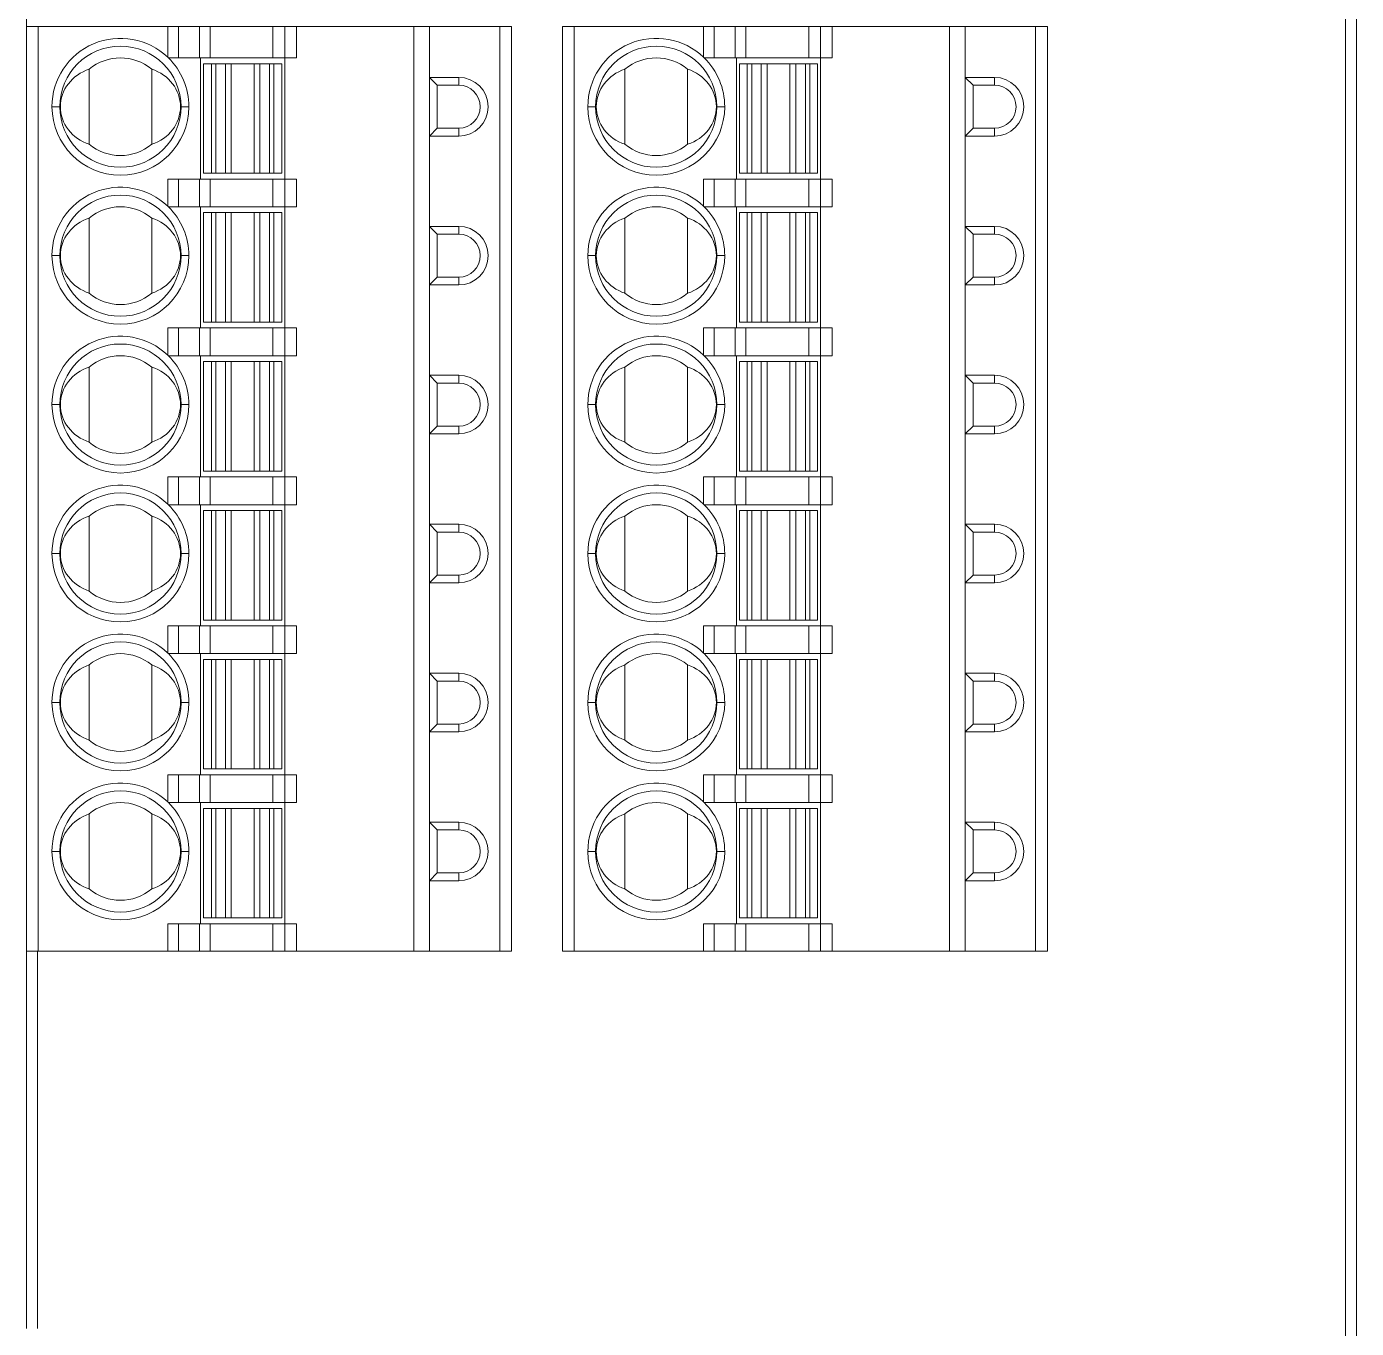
# Model space of a CAD drawing. Header units: millimetres. Extents: x 91 to 341, y 63 to 263.
# Drawn here: x 225.68 to 242.68, y 187.31 to 203.96 of the extents above; entities that cross this region are included whole.
import ezdxf

# ---------------------------------------------------------------- set-up
doc = ezdxf.new("R2010")
doc.units = ezdxf.units.MM

msp = doc.modelspace()

# ---------------------------------------------------------------- linework, layer by layer
at = {"color": 7, "linetype": 'Continuous', "lineweight": 15}
for p, q in [((225.677, 203.964), (225.677, 226.139)), ((242.677, 226.139), (242.677, 173.139)), ((242.54, 173.314), (242.54, 225.964)), ((225.677, 192.139), (225.677, 203.964)), ((225.677, 203.964), (225.827, 203.964)), ((225.827, 192.139), (225.827, 203.964)), ((225.827, 203.964), (227.482, 203.964)), ((227.482, 203.571), (227.482, 203.964)), ((227.482, 203.964), (227.618, 203.964)), ((227.618, 203.964), (227.618, 203.564)), ((227.618, 203.964), (227.887, 203.964)), ((227.887, 203.964), (227.887, 203.564)), ((227.887, 203.964), (228.023, 203.964)), ((228.023, 203.964), (228.023, 203.564)), ((228.023, 203.964), (228.827, 203.964)), ((228.827, 203.964), (228.827, 203.564)), ((228.827, 203.964), (228.977, 203.964)), ((228.977, 203.964), (228.977, 203.564)), ((228.977, 203.964), (229.127, 203.964)), ((229.127, 203.964), (229.127, 203.564)), ((229.127, 203.964), (230.627, 203.964)), ((230.627, 192.139), (230.627, 203.964)), ((230.827, 203.964), (230.627, 203.964)), ((230.827, 203.314), (230.827, 203.964)), ((230.827, 203.964), (231.727, 203.964)), ((231.727, 192.139), (231.727, 203.964)), ((231.877, 203.964), (231.727, 203.964)), ((231.877, 192.139), (231.877, 203.964)), ((232.527, 192.139), (232.527, 203.964)), ((232.527, 203.964), (232.677, 203.964)), ((232.677, 192.139), (232.677, 203.964)), ((232.677, 203.964), (234.332, 203.964)), ((234.332, 203.571), (234.332, 203.964)), ((234.332, 203.964), (234.468, 203.964)), ((234.468, 203.964), (234.468, 203.564)), ((234.468, 203.964), (234.737, 203.964)), ((234.737, 203.964), (234.737, 203.564)), ((234.737, 203.964), (234.873, 203.964)), ((234.873, 203.964), (234.873, 203.564)), ((234.873, 203.964), (235.677, 203.964)), ((235.677, 203.964), (235.677, 203.564)), ((235.677, 203.964), (235.827, 203.964)), ((235.827, 203.964), (235.827, 203.564)), ((235.827, 203.964), (235.977, 203.964)), ((235.977, 203.964), (235.977, 203.564)), ((235.977, 203.964), (237.477, 203.964)), ((237.477, 192.139), (237.477, 203.964)), ((237.677, 203.964), (237.477, 203.964)), ((237.677, 203.314), (237.677, 203.964)), ((237.677, 203.964), (238.577, 203.964)), ((238.577, 192.139), (238.577, 203.964)), ((238.727, 203.964), (238.577, 203.964)), ((238.727, 192.139), (238.727, 203.964)), ((227.49, 203.564), (227.482, 203.571)), ((227.49, 203.564), (227.618, 203.564)), ((227.49, 203.564), (227.49, 203.564)), ((227.618, 203.564), (227.887, 203.564)), ((227.887, 203.564), (228.023, 203.564)), ((227.902, 202.014), (227.902, 203.564)), ((228.023, 203.564), (228.827, 203.564)), ((228.827, 203.564), (228.977, 203.564)), ((228.977, 203.564), (229.127, 203.564)), ((228.977, 203.564), (228.977, 202.014)), ((234.34, 203.564), (234.332, 203.571)), ((234.34, 203.564), (234.468, 203.564)), ((234.34, 203.564), (234.34, 203.564)), ((234.468, 203.564), (234.737, 203.564)), ((234.737, 203.564), (234.873, 203.564)), ((234.752, 202.014), (234.752, 203.564)), ((234.873, 203.564), (235.677, 203.564)), ((235.677, 203.564), (235.827, 203.564)), ((235.827, 203.564), (235.977, 203.564)), ((235.827, 203.564), (235.827, 202.014)), ((226.477, 202.459), (226.477, 203.419)), ((227.277, 203.419), (227.277, 202.459)), ((227.94, 202.089), (227.94, 203.489)), ((227.94, 203.489), (228.04, 203.489)), ((228.04, 202.089), (228.04, 203.489)), ((228.097, 203.489), (228.04, 203.489)), ((228.097, 202.089), (228.097, 203.489)), ((228.219, 203.489), (228.097, 203.489)), ((228.219, 202.089), (228.219, 203.489)), ((228.293, 203.489), (228.219, 203.489)), ((228.293, 202.089), (228.293, 203.489)), ((228.293, 203.489), (228.586, 203.489)), ((228.586, 203.489), (228.586, 202.089)), ((228.661, 203.489), (228.586, 203.489)), ((228.661, 203.489), (228.661, 202.089)), ((228.783, 203.489), (228.661, 203.489)), ((228.783, 203.489), (228.783, 202.089)), ((228.84, 203.489), (228.783, 203.489)), ((228.84, 203.489), (228.84, 202.089)), ((228.94, 203.489), (228.84, 203.489)), ((228.94, 203.489), (228.94, 202.089)), ((233.327, 202.459), (233.327, 203.419)), ((234.127, 203.419), (234.127, 202.459)), ((234.79, 202.089), (234.79, 203.489)), ((234.79, 203.489), (234.89, 203.489)), ((234.89, 202.089), (234.89, 203.489)), ((234.947, 203.489), (234.89, 203.489)), ((234.947, 202.089), (234.947, 203.489)), ((235.069, 203.489), (234.947, 203.489)), ((235.069, 202.089), (235.069, 203.489)), ((235.143, 203.489), (235.069, 203.489)), ((235.143, 202.089), (235.143, 203.489)), ((235.143, 203.489), (235.436, 203.489)), ((235.436, 203.489), (235.436, 202.089)), ((235.511, 203.489), (235.436, 203.489)), ((235.511, 203.489), (235.511, 202.089)), ((235.633, 203.489), (235.511, 203.489)), ((235.633, 203.489), (235.633, 202.089)), ((235.69, 203.489), (235.633, 203.489)), ((235.69, 203.489), (235.69, 202.089)), ((235.79, 203.489), (235.69, 203.489)), ((235.79, 203.489), (235.79, 202.089)), ((230.827, 202.564), (230.827, 203.314)), ((230.827, 203.314), (230.927, 203.214)), ((230.827, 203.314), (231.202, 203.314)), ((230.927, 202.664), (230.927, 203.214)), ((230.927, 203.214), (231.202, 203.214)), ((231.202, 203.214), (231.202, 203.314)), ((237.677, 202.564), (237.677, 203.314)), ((237.677, 203.314), (237.777, 203.214)), ((237.677, 203.314), (238.052, 203.314)), ((237.777, 202.664), (237.777, 203.214)), ((237.777, 203.214), (238.052, 203.214)), ((238.052, 203.214), (238.052, 203.314)), ((226.102, 202.939), (226.002, 202.939)), ((227.752, 202.939), (227.652, 202.939)), ((232.952, 202.939), (232.852, 202.939)), ((234.602, 202.939), (234.502, 202.939)), ((230.827, 202.564), (230.927, 202.664)), ((230.927, 202.664), (231.202, 202.664)), ((231.202, 202.664), (231.202, 202.564)), ((237.677, 202.564), (237.777, 202.664)), ((237.777, 202.664), (238.052, 202.664)), ((238.052, 202.664), (238.052, 202.564)), ((230.827, 202.564), (230.827, 201.409)), ((231.202, 202.564), (230.827, 202.564)), ((237.677, 202.564), (237.677, 201.409)), ((238.052, 202.564), (237.677, 202.564)), ((227.482, 201.666), (227.482, 202.014)), ((227.482, 202.014), (227.618, 202.014)), ((227.618, 202.014), (227.618, 201.659)), ((227.887, 202.014), (227.618, 202.014)), ((227.887, 201.659), (227.887, 202.014)), ((227.887, 202.014), (228.023, 202.014)), ((227.94, 202.089), (228.04, 202.089)), ((228.023, 201.659), (228.023, 202.014)), ((228.023, 202.014), (228.827, 202.014)), ((228.04, 202.089), (228.097, 202.089)), ((228.097, 202.089), (228.219, 202.089)), ((228.219, 202.089), (228.293, 202.089)), ((228.586, 202.089), (228.293, 202.089)), ((228.586, 202.089), (228.661, 202.089)), ((228.661, 202.089), (228.783, 202.089)), ((228.783, 202.089), (228.84, 202.089)), ((228.827, 202.014), (228.827, 201.659)), ((228.977, 202.014), (228.827, 202.014)), ((228.84, 202.089), (228.94, 202.089)), ((228.977, 202.014), (228.977, 201.659)), ((228.977, 202.014), (229.127, 202.014)), ((229.127, 202.014), (229.127, 201.659)), ((234.332, 201.666), (234.332, 202.014)), ((234.332, 202.014), (234.468, 202.014)), ((234.468, 202.014), (234.468, 201.659)), ((234.737, 202.014), (234.468, 202.014)), ((234.737, 201.659), (234.737, 202.014)), ((234.737, 202.014), (234.873, 202.014)), ((234.79, 202.089), (234.89, 202.089)), ((234.873, 201.659), (234.873, 202.014)), ((234.873, 202.014), (235.677, 202.014)), ((234.89, 202.089), (234.947, 202.089)), ((234.947, 202.089), (235.069, 202.089)), ((235.069, 202.089), (235.143, 202.089)), ((235.436, 202.089), (235.143, 202.089)), ((235.436, 202.089), (235.511, 202.089)), ((235.511, 202.089), (235.633, 202.089)), ((235.633, 202.089), (235.69, 202.089)), ((235.677, 202.014), (235.677, 201.659)), ((235.827, 202.014), (235.677, 202.014)), ((235.69, 202.089), (235.79, 202.089)), ((235.827, 202.014), (235.827, 201.659)), ((235.827, 202.014), (235.977, 202.014)), ((235.977, 202.014), (235.977, 201.659)), ((227.49, 201.659), (227.482, 201.666)), ((227.49, 201.659), (227.618, 201.659)), ((227.49, 201.659), (227.49, 201.659)), ((227.618, 201.659), (227.887, 201.659)), ((227.887, 201.659), (228.023, 201.659)), ((227.902, 200.109), (227.902, 201.659)), ((228.023, 201.659), (228.827, 201.659)), ((228.827, 201.659), (228.977, 201.659)), ((228.977, 201.659), (229.127, 201.659)), ((228.977, 201.659), (228.977, 200.109)), ((234.34, 201.659), (234.332, 201.666)), ((234.34, 201.659), (234.468, 201.659)), ((234.34, 201.659), (234.34, 201.659)), ((234.468, 201.659), (234.737, 201.659)), ((234.737, 201.659), (234.873, 201.659)), ((234.752, 200.109), (234.752, 201.659)), ((234.873, 201.659), (235.677, 201.659)), ((235.677, 201.659), (235.827, 201.659)), ((235.827, 201.659), (235.977, 201.659)), ((235.827, 201.659), (235.827, 200.109)), ((226.477, 200.554), (226.477, 201.514)), ((227.277, 201.514), (227.277, 200.554)), ((227.94, 200.184), (227.94, 201.584)), ((227.94, 201.584), (228.04, 201.584)), ((228.04, 200.184), (228.04, 201.584)), ((228.097, 201.584), (228.04, 201.584)), ((228.219, 201.584), (228.097, 201.584)), ((228.097, 200.184), (228.097, 201.584)), ((228.219, 200.184), (228.219, 201.584)), ((228.293, 201.584), (228.219, 201.584)), ((228.293, 200.184), (228.293, 201.584)), ((228.293, 201.584), (228.586, 201.584)), ((228.586, 201.584), (228.586, 200.184)), ((228.661, 201.584), (228.586, 201.584)), ((228.661, 201.584), (228.661, 200.184)), ((228.783, 201.584), (228.661, 201.584)), ((228.783, 201.584), (228.783, 200.184)), ((228.84, 201.584), (228.783, 201.584)), ((228.84, 201.584), (228.84, 200.184)), ((228.84, 201.584), (228.94, 201.584)), ((228.94, 201.584), (228.94, 200.184)), ((233.327, 200.554), (233.327, 201.514)), ((234.127, 201.514), (234.127, 200.554)), ((234.79, 200.184), (234.79, 201.584)), ((234.79, 201.584), (234.89, 201.584)), ((234.89, 200.184), (234.89, 201.584)), ((234.947, 201.584), (234.89, 201.584)), ((235.069, 201.584), (234.947, 201.584)), ((234.947, 200.184), (234.947, 201.584)), ((235.069, 200.184), (235.069, 201.584)), ((235.143, 201.584), (235.069, 201.584)), ((235.143, 200.184), (235.143, 201.584)), ((235.143, 201.584), (235.436, 201.584)), ((235.436, 201.584), (235.436, 200.184)), ((235.511, 201.584), (235.436, 201.584)), ((235.511, 201.584), (235.511, 200.184)), ((235.633, 201.584), (235.511, 201.584)), ((235.633, 201.584), (235.633, 200.184)), ((235.69, 201.584), (235.633, 201.584)), ((235.69, 201.584), (235.69, 200.184)), ((235.69, 201.584), (235.79, 201.584)), ((235.79, 201.584), (235.79, 200.184)), ((230.827, 200.659), (230.827, 201.409)), ((230.827, 201.409), (231.202, 201.409)), ((230.827, 201.409), (230.927, 201.309)), ((230.927, 200.759), (230.927, 201.309)), ((230.927, 201.309), (231.202, 201.309)), ((231.202, 201.309), (231.202, 201.409)), ((237.677, 200.659), (237.677, 201.409)), ((237.677, 201.409), (238.052, 201.409)), ((237.677, 201.409), (237.777, 201.309)), ((237.777, 201.309), (238.052, 201.309)), ((237.777, 200.759), (237.777, 201.309)), ((238.052, 201.309), (238.052, 201.409)), ((226.102, 201.034), (226.002, 201.034)), ((227.752, 201.034), (227.652, 201.034)), ((232.952, 201.034), (232.852, 201.034)), ((234.602, 201.034), (234.502, 201.034)), ((230.827, 200.659), (230.927, 200.759)), ((230.827, 200.659), (230.827, 199.504)), ((231.202, 200.659), (230.827, 200.659)), ((230.927, 200.759), (231.202, 200.759)), ((231.202, 200.759), (231.202, 200.659)), ((237.677, 200.659), (237.777, 200.759)), ((237.677, 200.659), (237.677, 199.504)), ((238.052, 200.659), (237.677, 200.659)), ((237.777, 200.759), (238.052, 200.759)), ((238.052, 200.759), (238.052, 200.659)), ((227.482, 199.761), (227.482, 200.109)), ((227.482, 200.109), (227.618, 200.109)), ((227.618, 200.109), (227.618, 199.754)), ((227.887, 200.109), (227.618, 200.109)), ((227.887, 199.754), (227.887, 200.109)), ((227.887, 200.109), (228.023, 200.109)), ((227.94, 200.184), (228.04, 200.184)), ((228.023, 199.754), (228.023, 200.109)), ((228.023, 200.109), (228.827, 200.109)), ((228.04, 200.184), (228.097, 200.184)), ((228.097, 200.184), (228.219, 200.184)), ((228.219, 200.184), (228.293, 200.184)), ((228.586, 200.184), (228.293, 200.184)), ((228.586, 200.184), (228.661, 200.184)), ((228.661, 200.184), (228.783, 200.184)), ((228.783, 200.184), (228.84, 200.184)), ((228.827, 200.109), (228.827, 199.754)), ((228.977, 200.109), (228.827, 200.109)), ((228.84, 200.184), (228.94, 200.184)), ((228.977, 200.109), (228.977, 199.754)), ((228.977, 200.109), (229.127, 200.109)), ((229.127, 200.109), (229.127, 199.754)), ((234.332, 199.761), (234.332, 200.109)), ((234.332, 200.109), (234.468, 200.109)), ((234.468, 200.109), (234.468, 199.754)), ((234.737, 200.109), (234.468, 200.109)), ((234.737, 199.754), (234.737, 200.109)), ((234.737, 200.109), (234.873, 200.109)), ((234.79, 200.184), (234.89, 200.184)), ((234.873, 199.754), (234.873, 200.109)), ((234.873, 200.109), (235.677, 200.109)), ((234.89, 200.184), (234.947, 200.184)), ((234.947, 200.184), (235.069, 200.184)), ((235.069, 200.184), (235.143, 200.184)), ((235.436, 200.184), (235.143, 200.184)), ((235.436, 200.184), (235.511, 200.184)), ((235.511, 200.184), (235.633, 200.184)), ((235.633, 200.184), (235.69, 200.184)), ((235.677, 200.109), (235.677, 199.754)), ((235.827, 200.109), (235.677, 200.109)), ((235.69, 200.184), (235.79, 200.184)), ((235.827, 200.109), (235.827, 199.754)), ((235.827, 200.109), (235.977, 200.109)), ((235.977, 200.109), (235.977, 199.754)), ((227.49, 199.754), (227.482, 199.761)), ((227.49, 199.754), (227.618, 199.754)), ((227.49, 199.754), (227.49, 199.754)), ((227.618, 199.754), (227.887, 199.754)), ((227.887, 199.754), (228.023, 199.754)), ((227.902, 198.204), (227.902, 199.754)), ((228.023, 199.754), (228.827, 199.754)), ((228.827, 199.754), (228.977, 199.754)), ((228.977, 199.754), (229.127, 199.754)), ((228.977, 199.754), (228.977, 198.204)), ((234.34, 199.754), (234.332, 199.761)), ((234.34, 199.754), (234.468, 199.754)), ((234.34, 199.754), (234.34, 199.754)), ((234.468, 199.754), (234.737, 199.754)), ((234.737, 199.754), (234.873, 199.754)), ((234.752, 198.204), (234.752, 199.754)), ((234.873, 199.754), (235.677, 199.754)), ((235.677, 199.754), (235.827, 199.754)), ((235.827, 199.754), (235.977, 199.754)), ((235.827, 199.754), (235.827, 198.204)), ((226.477, 198.649), (226.477, 199.609)), ((227.277, 199.609), (227.277, 198.649)), ((227.94, 198.279), (227.94, 199.679)), ((227.94, 199.679), (228.04, 199.679)), ((228.04, 198.279), (228.04, 199.679)), ((228.097, 199.679), (228.04, 199.679)), ((228.219, 199.679), (228.097, 199.679)), ((228.097, 198.279), (228.097, 199.679)), ((228.219, 198.279), (228.219, 199.679)), ((228.293, 199.679), (228.219, 199.679)), ((228.293, 198.279), (228.293, 199.679)), ((228.293, 199.679), (228.586, 199.679)), ((228.586, 199.679), (228.586, 198.279)), ((228.661, 199.679), (228.586, 199.679)), ((228.661, 199.679), (228.661, 198.279)), ((228.783, 199.679), (228.661, 199.679)), ((228.783, 199.679), (228.783, 198.279)), ((228.84, 199.679), (228.783, 199.679)), ((228.84, 199.679), (228.84, 198.279)), ((228.84, 199.679), (228.94, 199.679)), ((228.94, 199.679), (228.94, 198.279)), ((233.327, 198.649), (233.327, 199.609)), ((234.127, 199.609), (234.127, 198.649)), ((234.79, 198.279), (234.79, 199.679)), ((234.79, 199.679), (234.89, 199.679)), ((234.89, 198.279), (234.89, 199.679)), ((234.947, 199.679), (234.89, 199.679)), ((234.947, 198.279), (234.947, 199.679)), ((235.069, 199.679), (234.947, 199.679)), ((235.069, 198.279), (235.069, 199.679)), ((235.143, 199.679), (235.069, 199.679)), ((235.143, 198.279), (235.143, 199.679)), ((235.143, 199.679), (235.436, 199.679)), ((235.436, 199.679), (235.436, 198.279)), ((235.511, 199.679), (235.436, 199.679)), ((235.511, 199.679), (235.511, 198.279)), ((235.633, 199.679), (235.511, 199.679)), ((235.633, 199.679), (235.633, 198.279)), ((235.69, 199.679), (235.633, 199.679)), ((235.69, 199.679), (235.69, 198.279)), ((235.69, 199.679), (235.79, 199.679)), ((235.79, 199.679), (235.79, 198.279)), ((230.827, 198.754), (230.827, 199.504)), ((230.827, 199.504), (231.202, 199.504)), ((230.827, 199.504), (230.927, 199.404)), ((231.202, 199.404), (231.202, 199.504)), ((237.677, 198.754), (237.677, 199.504)), ((237.677, 199.504), (238.052, 199.504)), ((237.677, 199.504), (237.777, 199.404)), ((238.052, 199.404), (238.052, 199.504)), ((230.927, 198.854), (230.927, 199.404)), ((230.927, 199.404), (231.202, 199.404)), ((237.777, 199.404), (238.052, 199.404)), ((237.777, 198.854), (237.777, 199.404)), ((226.102, 199.129), (226.002, 199.129)), ((227.752, 199.129), (227.652, 199.129)), ((232.952, 199.129), (232.852, 199.129)), ((234.602, 199.129), (234.502, 199.129)), ((230.827, 198.754), (230.927, 198.854)), ((230.827, 198.754), (230.827, 197.599)), ((231.202, 198.754), (230.827, 198.754)), ((230.927, 198.854), (231.202, 198.854)), ((231.202, 198.854), (231.202, 198.754)), ((237.677, 198.754), (237.777, 198.854)), ((237.677, 198.754), (237.677, 197.599)), ((238.052, 198.754), (237.677, 198.754)), ((237.777, 198.854), (238.052, 198.854)), ((238.052, 198.854), (238.052, 198.754)), ((227.94, 198.279), (228.04, 198.279)), ((228.04, 198.279), (228.097, 198.279)), ((228.097, 198.279), (228.219, 198.279)), ((228.219, 198.279), (228.293, 198.279)), ((228.586, 198.279), (228.293, 198.279)), ((228.586, 198.279), (228.661, 198.279)), ((228.661, 198.279), (228.783, 198.279)), ((228.783, 198.279), (228.84, 198.279)), ((228.84, 198.279), (228.94, 198.279)), ((234.79, 198.279), (234.89, 198.279)), ((234.89, 198.279), (234.947, 198.279)), ((234.947, 198.279), (235.069, 198.279)), ((235.069, 198.279), (235.143, 198.279)), ((235.436, 198.279), (235.143, 198.279)), ((235.436, 198.279), (235.511, 198.279)), ((235.511, 198.279), (235.633, 198.279)), ((235.633, 198.279), (235.69, 198.279)), ((235.69, 198.279), (235.79, 198.279)), ((227.482, 197.856), (227.482, 198.204)), ((227.482, 198.204), (227.618, 198.204)), ((227.618, 198.204), (227.618, 197.849)), ((227.887, 198.204), (227.618, 198.204)), ((227.887, 197.849), (227.887, 198.204)), ((227.887, 198.204), (228.023, 198.204)), ((228.023, 197.849), (228.023, 198.204)), ((228.023, 198.204), (228.827, 198.204)), ((228.827, 198.204), (228.827, 197.849)), ((228.977, 198.204), (228.827, 198.204)), ((228.977, 198.204), (228.977, 197.849)), ((228.977, 198.204), (229.127, 198.204)), ((229.127, 198.204), (229.127, 197.849)), ((234.332, 197.856), (234.332, 198.204)), ((234.332, 198.204), (234.468, 198.204)), ((234.468, 198.204), (234.468, 197.849)), ((234.737, 198.204), (234.468, 198.204)), ((234.737, 197.849), (234.737, 198.204)), ((234.737, 198.204), (234.873, 198.204)), ((234.873, 197.849), (234.873, 198.204)), ((234.873, 198.204), (235.677, 198.204)), ((235.677, 198.204), (235.677, 197.849)), ((235.827, 198.204), (235.677, 198.204)), ((235.827, 198.204), (235.827, 197.849)), ((235.827, 198.204), (235.977, 198.204)), ((235.977, 198.204), (235.977, 197.849)), ((227.49, 197.849), (227.482, 197.856)), ((227.49, 197.849), (227.618, 197.849)), ((227.49, 197.849), (227.49, 197.849)), ((227.618, 197.849), (227.887, 197.849)), ((227.887, 197.849), (228.023, 197.849)), ((227.902, 196.299), (227.902, 197.849)), ((227.94, 196.374), (227.94, 197.774)), ((227.94, 197.774), (228.04, 197.774)), ((228.023, 197.849), (228.827, 197.849)), ((228.04, 196.374), (228.04, 197.774)), ((228.097, 197.774), (228.04, 197.774)), ((228.219, 197.774), (228.097, 197.774)), ((228.097, 196.374), (228.097, 197.774)), ((228.219, 196.374), (228.219, 197.774)), ((228.293, 197.774), (228.219, 197.774)), ((228.293, 196.374), (228.293, 197.774)), ((228.293, 197.774), (228.586, 197.774)), ((228.586, 197.774), (228.586, 196.374)), ((228.661, 197.774), (228.586, 197.774)), ((228.661, 197.774), (228.661, 196.374)), ((228.783, 197.774), (228.661, 197.774)), ((228.783, 197.774), (228.783, 196.374)), ((228.84, 197.774), (228.783, 197.774)), ((228.827, 197.849), (228.977, 197.849)), ((228.84, 197.774), (228.84, 196.374)), ((228.84, 197.774), (228.94, 197.774)), ((228.94, 197.774), (228.94, 196.374)), ((228.977, 197.849), (229.127, 197.849)), ((228.977, 197.849), (228.977, 196.299)), ((234.34, 197.849), (234.332, 197.856)), ((234.34, 197.849), (234.468, 197.849)), ((234.34, 197.849), (234.34, 197.849)), ((234.468, 197.849), (234.737, 197.849)), ((234.737, 197.849), (234.873, 197.849)), ((234.752, 196.299), (234.752, 197.849)), ((234.79, 196.374), (234.79, 197.774)), ((234.79, 197.774), (234.89, 197.774)), ((234.873, 197.849), (235.677, 197.849)), ((234.89, 196.374), (234.89, 197.774)), ((234.947, 197.774), (234.89, 197.774)), ((234.947, 196.374), (234.947, 197.774)), ((235.069, 197.774), (234.947, 197.774)), ((235.069, 196.374), (235.069, 197.774)), ((235.143, 197.774), (235.069, 197.774)), ((235.143, 196.374), (235.143, 197.774)), ((235.143, 197.774), (235.436, 197.774)), ((235.436, 197.774), (235.436, 196.374)), ((235.511, 197.774), (235.436, 197.774)), ((235.511, 197.774), (235.511, 196.374)), ((235.633, 197.774), (235.511, 197.774)), ((235.633, 197.774), (235.633, 196.374)), ((235.69, 197.774), (235.633, 197.774)), ((235.677, 197.849), (235.827, 197.849)), ((235.69, 197.774), (235.69, 196.374)), ((235.69, 197.774), (235.79, 197.774)), ((235.79, 197.774), (235.79, 196.374)), ((235.827, 197.849), (235.977, 197.849)), ((235.827, 197.849), (235.827, 196.299)), ((226.477, 196.744), (226.477, 197.704)), ((227.277, 197.704), (227.277, 196.744)), ((230.827, 196.849), (230.827, 197.599)), ((230.827, 197.599), (231.202, 197.599)), ((230.827, 197.599), (230.927, 197.499)), ((231.202, 197.499), (231.202, 197.599)), ((233.327, 196.744), (233.327, 197.704)), ((234.127, 197.704), (234.127, 196.744)), ((237.677, 196.849), (237.677, 197.599)), ((237.677, 197.599), (238.052, 197.599)), ((237.677, 197.599), (237.777, 197.499)), ((238.052, 197.499), (238.052, 197.599)), ((230.927, 197.499), (231.202, 197.499)), ((230.927, 196.949), (230.927, 197.499)), ((237.777, 197.499), (238.052, 197.499)), ((237.777, 196.949), (237.777, 197.499)), ((226.102, 197.224), (226.002, 197.224)), ((227.752, 197.224), (227.652, 197.224)), ((232.952, 197.224), (232.852, 197.224)), ((234.602, 197.224), (234.502, 197.224)), ((230.827, 196.849), (230.927, 196.949)), ((230.927, 196.949), (231.202, 196.949)), ((231.202, 196.949), (231.202, 196.849)), ((237.677, 196.849), (237.777, 196.949)), ((237.777, 196.949), (238.052, 196.949)), ((238.052, 196.949), (238.052, 196.849)), ((230.827, 196.849), (230.827, 195.694)), ((231.202, 196.849), (230.827, 196.849)), ((237.677, 196.849), (237.677, 195.694)), ((238.052, 196.849), (237.677, 196.849)), ((227.94, 196.374), (228.04, 196.374)), ((228.04, 196.374), (228.097, 196.374)), ((228.097, 196.374), (228.219, 196.374)), ((228.219, 196.374), (228.293, 196.374)), ((228.586, 196.374), (228.293, 196.374)), ((228.586, 196.374), (228.661, 196.374)), ((228.661, 196.374), (228.783, 196.374)), ((228.783, 196.374), (228.84, 196.374)), ((228.84, 196.374), (228.94, 196.374)), ((234.79, 196.374), (234.89, 196.374)), ((234.89, 196.374), (234.947, 196.374)), ((234.947, 196.374), (235.069, 196.374)), ((235.069, 196.374), (235.143, 196.374)), ((235.436, 196.374), (235.143, 196.374)), ((235.436, 196.374), (235.511, 196.374)), ((235.511, 196.374), (235.633, 196.374)), ((235.633, 196.374), (235.69, 196.374)), ((235.69, 196.374), (235.79, 196.374)), ((227.482, 195.951), (227.482, 196.299)), ((227.482, 196.299), (227.618, 196.299)), ((227.618, 196.299), (227.618, 195.944)), ((227.887, 196.299), (227.618, 196.299)), ((227.887, 195.944), (227.887, 196.299)), ((227.887, 196.299), (228.023, 196.299)), ((228.023, 195.944), (228.023, 196.299)), ((228.023, 196.299), (228.827, 196.299)), ((228.827, 196.299), (228.827, 195.944)), ((228.977, 196.299), (228.827, 196.299)), ((228.977, 196.299), (228.977, 195.944)), ((228.977, 196.299), (229.127, 196.299)), ((229.127, 196.299), (229.127, 195.944)), ((234.332, 195.951), (234.332, 196.299)), ((234.332, 196.299), (234.468, 196.299)), ((234.468, 196.299), (234.468, 195.944)), ((234.737, 196.299), (234.468, 196.299)), ((234.737, 195.944), (234.737, 196.299)), ((234.737, 196.299), (234.873, 196.299)), ((234.873, 195.944), (234.873, 196.299)), ((234.873, 196.299), (235.677, 196.299)), ((235.677, 196.299), (235.677, 195.944)), ((235.827, 196.299), (235.677, 196.299)), ((235.827, 196.299), (235.827, 195.944)), ((235.827, 196.299), (235.977, 196.299)), ((235.977, 196.299), (235.977, 195.944)), ((227.49, 195.944), (227.482, 195.951)), ((227.49, 195.944), (227.618, 195.944)), ((227.49, 195.944), (227.49, 195.944)), ((227.618, 195.944), (227.887, 195.944)), ((227.887, 195.944), (228.023, 195.944)), ((227.902, 194.394), (227.902, 195.944)), ((227.94, 194.469), (227.94, 195.869)), ((227.94, 195.869), (228.04, 195.869)), ((228.023, 195.944), (228.827, 195.944)), ((228.04, 194.469), (228.04, 195.869)), ((228.097, 195.869), (228.04, 195.869)), ((228.097, 194.469), (228.097, 195.869)), ((228.219, 195.869), (228.097, 195.869)), ((228.219, 194.469), (228.219, 195.869)), ((228.293, 195.869), (228.219, 195.869)), ((228.293, 194.469), (228.293, 195.869)), ((228.293, 195.869), (228.586, 195.869)), ((228.586, 195.869), (228.586, 194.469)), ((228.661, 195.869), (228.586, 195.869)), ((228.661, 195.869), (228.661, 194.469)), ((228.783, 195.869), (228.661, 195.869)), ((228.783, 195.869), (228.783, 194.469)), ((228.84, 195.869), (228.783, 195.869)), ((228.827, 195.944), (228.977, 195.944)), ((228.84, 195.869), (228.84, 194.469)), ((228.94, 195.869), (228.84, 195.869)), ((228.94, 195.869), (228.94, 194.469)), ((228.977, 195.944), (229.127, 195.944)), ((228.977, 195.944), (228.977, 194.394)), ((234.34, 195.944), (234.332, 195.951)), ((234.34, 195.944), (234.468, 195.944)), ((234.34, 195.944), (234.34, 195.944)), ((234.468, 195.944), (234.737, 195.944)), ((234.737, 195.944), (234.873, 195.944)), ((234.752, 194.394), (234.752, 195.944)), ((234.79, 194.469), (234.79, 195.869)), ((234.79, 195.869), (234.89, 195.869)), ((234.873, 195.944), (235.677, 195.944)), ((234.89, 194.469), (234.89, 195.869)), ((234.947, 195.869), (234.89, 195.869)), ((235.069, 195.869), (234.947, 195.869)), ((234.947, 194.469), (234.947, 195.869)), ((235.069, 194.469), (235.069, 195.869)), ((235.143, 195.869), (235.069, 195.869)), ((235.143, 194.469), (235.143, 195.869)), ((235.143, 195.869), (235.436, 195.869)), ((235.436, 195.869), (235.436, 194.469)), ((235.511, 195.869), (235.436, 195.869)), ((235.511, 195.869), (235.511, 194.469)), ((235.633, 195.869), (235.511, 195.869)), ((235.633, 195.869), (235.633, 194.469)), ((235.69, 195.869), (235.633, 195.869)), ((235.677, 195.944), (235.827, 195.944)), ((235.69, 195.869), (235.69, 194.469)), ((235.79, 195.869), (235.69, 195.869)), ((235.79, 195.869), (235.79, 194.469)), ((235.827, 195.944), (235.977, 195.944)), ((235.827, 195.944), (235.827, 194.394)), ((226.477, 194.839), (226.477, 195.799)), ((227.277, 195.799), (227.277, 194.839)), ((230.827, 194.944), (230.827, 195.694)), ((230.827, 195.694), (231.202, 195.694)), ((230.827, 195.694), (230.927, 195.594)), ((231.202, 195.594), (231.202, 195.694)), ((233.327, 194.839), (233.327, 195.799)), ((234.127, 195.799), (234.127, 194.839)), ((237.677, 194.944), (237.677, 195.694)), ((237.677, 195.694), (238.052, 195.694)), ((237.677, 195.694), (237.777, 195.594)), ((238.052, 195.594), (238.052, 195.694)), ((230.927, 195.044), (230.927, 195.594)), ((230.927, 195.594), (231.202, 195.594)), ((237.777, 195.044), (237.777, 195.594)), ((237.777, 195.594), (238.052, 195.594)), ((226.102, 195.319), (226.002, 195.319)), ((227.752, 195.319), (227.652, 195.319)), ((232.952, 195.319), (232.852, 195.319)), ((234.602, 195.319), (234.502, 195.319)), ((230.827, 194.944), (230.927, 195.044)), ((230.927, 195.044), (231.202, 195.044)), ((231.202, 195.044), (231.202, 194.944)), ((237.677, 194.944), (237.777, 195.044)), ((237.777, 195.044), (238.052, 195.044)), ((238.052, 195.044), (238.052, 194.944)), ((230.827, 194.944), (230.827, 193.789)), ((231.202, 194.944), (230.827, 194.944)), ((237.677, 194.944), (237.677, 193.789)), ((238.052, 194.944), (237.677, 194.944)), ((227.482, 194.046), (227.482, 194.394)), ((227.482, 194.394), (227.618, 194.394)), ((227.618, 194.394), (227.618, 194.039)), ((227.887, 194.394), (227.618, 194.394)), ((227.887, 194.039), (227.887, 194.394)), ((227.887, 194.394), (228.023, 194.394)), ((227.94, 194.469), (228.04, 194.469)), ((228.023, 194.039), (228.023, 194.394)), ((228.023, 194.394), (228.827, 194.394)), ((228.04, 194.469), (228.097, 194.469)), ((228.097, 194.469), (228.219, 194.469)), ((228.219, 194.469), (228.293, 194.469)), ((228.586, 194.469), (228.293, 194.469)), ((228.586, 194.469), (228.661, 194.469)), ((228.661, 194.469), (228.783, 194.469)), ((228.783, 194.469), (228.84, 194.469)), ((228.827, 194.394), (228.827, 194.039)), ((228.977, 194.394), (228.827, 194.394)), ((228.84, 194.469), (228.94, 194.469)), ((228.977, 194.394), (228.977, 194.039)), ((228.977, 194.394), (229.127, 194.394)), ((229.127, 194.394), (229.127, 194.039)), ((234.332, 194.046), (234.332, 194.394)), ((234.332, 194.394), (234.468, 194.394)), ((234.468, 194.394), (234.468, 194.039)), ((234.737, 194.394), (234.468, 194.394)), ((234.737, 194.039), (234.737, 194.394)), ((234.737, 194.394), (234.873, 194.394)), ((234.79, 194.469), (234.89, 194.469)), ((234.873, 194.039), (234.873, 194.394)), ((234.873, 194.394), (235.677, 194.394)), ((234.89, 194.469), (234.947, 194.469)), ((234.947, 194.469), (235.069, 194.469)), ((235.069, 194.469), (235.143, 194.469)), ((235.436, 194.469), (235.143, 194.469)), ((235.436, 194.469), (235.511, 194.469)), ((235.511, 194.469), (235.633, 194.469)), ((235.633, 194.469), (235.69, 194.469)), ((235.677, 194.394), (235.677, 194.039)), ((235.827, 194.394), (235.677, 194.394)), ((235.69, 194.469), (235.79, 194.469)), ((235.827, 194.394), (235.827, 194.039)), ((235.827, 194.394), (235.977, 194.394)), ((235.977, 194.394), (235.977, 194.039)), ((227.49, 194.039), (227.482, 194.046)), ((227.49, 194.039), (227.618, 194.039)), ((227.49, 194.039), (227.49, 194.039)), ((227.618, 194.039), (227.887, 194.039)), ((227.887, 194.039), (228.023, 194.039)), ((227.902, 192.489), (227.902, 194.039)), ((228.023, 194.039), (228.827, 194.039)), ((228.827, 194.039), (228.977, 194.039)), ((228.977, 194.039), (229.127, 194.039)), ((228.977, 194.039), (228.977, 192.489)), ((234.34, 194.039), (234.332, 194.046)), ((234.34, 194.039), (234.468, 194.039)), ((234.34, 194.039), (234.34, 194.039)), ((234.468, 194.039), (234.737, 194.039)), ((234.737, 194.039), (234.873, 194.039)), ((234.752, 192.489), (234.752, 194.039)), ((234.873, 194.039), (235.677, 194.039)), ((235.677, 194.039), (235.827, 194.039)), ((235.827, 194.039), (235.977, 194.039)), ((235.827, 194.039), (235.827, 192.489)), ((226.477, 192.934), (226.477, 193.894)), ((227.277, 193.894), (227.277, 192.934)), ((227.94, 192.564), (227.94, 193.964)), ((227.94, 193.964), (228.04, 193.964)), ((228.04, 192.564), (228.04, 193.964)), ((228.097, 193.964), (228.04, 193.964)), ((228.097, 192.564), (228.097, 193.964)), ((228.219, 193.964), (228.097, 193.964)), ((228.219, 192.564), (228.219, 193.964)), ((228.293, 193.964), (228.219, 193.964)), ((228.293, 192.564), (228.293, 193.964)), ((228.293, 193.964), (228.586, 193.964)), ((228.586, 193.964), (228.586, 192.564)), ((228.661, 193.964), (228.586, 193.964)), ((228.661, 193.964), (228.661, 192.564)), ((228.783, 193.964), (228.661, 193.964)), ((228.783, 193.964), (228.783, 192.564)), ((228.84, 193.964), (228.783, 193.964)), ((228.84, 193.964), (228.84, 192.564)), ((228.84, 193.964), (228.94, 193.964)), ((228.94, 193.964), (228.94, 192.564)), ((233.327, 192.934), (233.327, 193.894)), ((234.127, 193.894), (234.127, 192.934)), ((234.79, 192.564), (234.79, 193.964)), ((234.79, 193.964), (234.89, 193.964)), ((234.89, 192.564), (234.89, 193.964)), ((234.947, 193.964), (234.89, 193.964)), ((234.947, 192.564), (234.947, 193.964)), ((235.069, 193.964), (234.947, 193.964)), ((235.069, 192.564), (235.069, 193.964)), ((235.143, 193.964), (235.069, 193.964)), ((235.143, 192.564), (235.143, 193.964)), ((235.143, 193.964), (235.436, 193.964)), ((235.436, 193.964), (235.436, 192.564)), ((235.511, 193.964), (235.436, 193.964)), ((235.511, 193.964), (235.511, 192.564)), ((235.633, 193.964), (235.511, 193.964)), ((235.633, 193.964), (235.633, 192.564)), ((235.69, 193.964), (235.633, 193.964)), ((235.69, 193.964), (235.69, 192.564)), ((235.69, 193.964), (235.79, 193.964)), ((235.79, 193.964), (235.79, 192.564)), ((230.827, 193.039), (230.827, 193.789)), ((230.827, 193.789), (231.202, 193.789)), ((230.827, 193.789), (230.927, 193.689)), ((230.927, 193.139), (230.927, 193.689)), ((230.927, 193.689), (231.202, 193.689)), ((231.202, 193.689), (231.202, 193.789)), ((237.677, 193.039), (237.677, 193.789)), ((237.677, 193.789), (238.052, 193.789)), ((237.677, 193.789), (237.777, 193.689)), ((237.777, 193.139), (237.777, 193.689)), ((237.777, 193.689), (238.052, 193.689)), ((238.052, 193.689), (238.052, 193.789)), ((226.102, 193.414), (226.002, 193.414)), ((227.752, 193.414), (227.652, 193.414)), ((232.952, 193.414), (232.852, 193.414)), ((234.602, 193.414), (234.502, 193.414)), ((230.827, 193.039), (230.927, 193.139)), ((230.927, 193.139), (231.202, 193.139)), ((231.202, 193.139), (231.202, 193.039)), ((237.677, 193.039), (237.777, 193.139)), ((237.777, 193.139), (238.052, 193.139)), ((238.052, 193.139), (238.052, 193.039)), ((230.827, 193.039), (230.827, 192.139)), ((231.202, 193.039), (230.827, 193.039)), ((237.677, 193.039), (237.677, 192.139)), ((238.052, 193.039), (237.677, 193.039)), ((227.482, 192.139), (227.482, 192.489)), ((227.618, 192.489), (227.482, 192.489)), ((227.618, 192.489), (227.618, 192.139)), ((227.887, 192.489), (227.618, 192.489)), ((227.887, 192.489), (227.887, 192.139)), ((228.023, 192.489), (227.887, 192.489)), ((227.94, 192.564), (228.04, 192.564)), ((228.023, 192.489), (228.023, 192.139)), ((228.827, 192.489), (228.023, 192.489)), ((228.04, 192.564), (228.097, 192.564)), ((228.097, 192.564), (228.219, 192.564)), ((228.219, 192.564), (228.293, 192.564)), ((228.586, 192.564), (228.293, 192.564)), ((228.586, 192.564), (228.661, 192.564)), ((228.661, 192.564), (228.783, 192.564)), ((228.783, 192.564), (228.84, 192.564)), ((228.827, 192.489), (228.827, 192.139)), ((228.977, 192.489), (228.827, 192.489)), ((228.84, 192.564), (228.94, 192.564)), ((228.977, 192.489), (228.977, 192.139)), ((229.127, 192.489), (228.977, 192.489)), ((229.127, 192.489), (229.127, 192.139)), ((234.332, 192.139), (234.332, 192.489)), ((234.468, 192.489), (234.332, 192.489)), ((234.468, 192.489), (234.468, 192.139)), ((234.737, 192.489), (234.468, 192.489)), ((234.737, 192.489), (234.737, 192.139)), ((234.873, 192.489), (234.737, 192.489)), ((234.79, 192.564), (234.89, 192.564)), ((234.873, 192.489), (234.873, 192.139)), ((235.677, 192.489), (234.873, 192.489)), ((234.89, 192.564), (234.947, 192.564)), ((234.947, 192.564), (235.069, 192.564)), ((235.069, 192.564), (235.143, 192.564)), ((235.436, 192.564), (235.143, 192.564)), ((235.436, 192.564), (235.511, 192.564)), ((235.511, 192.564), (235.633, 192.564)), ((235.633, 192.564), (235.69, 192.564)), ((235.677, 192.489), (235.677, 192.139)), ((235.827, 192.489), (235.677, 192.489)), ((235.69, 192.564), (235.79, 192.564)), ((235.827, 192.489), (235.827, 192.139)), ((235.977, 192.489), (235.827, 192.489)), ((235.977, 192.489), (235.977, 192.139)), ((225.677, 192.139), (225.827, 192.139)), ((225.677, 187.314), (225.677, 192.139)), ((225.815, 192.139), (225.815, 187.314)), ((225.827, 192.139), (227.482, 192.139)), ((227.482, 192.139), (227.618, 192.139)), ((227.618, 192.139), (227.887, 192.139)), ((227.887, 192.139), (228.023, 192.139)), ((228.023, 192.139), (228.827, 192.139)), ((228.827, 192.139), (228.977, 192.139)), ((228.977, 192.139), (229.127, 192.139)), ((229.127, 192.139), (230.627, 192.139)), ((230.627, 192.139), (230.827, 192.139)), ((230.827, 192.139), (231.727, 192.139)), ((231.727, 192.139), (231.877, 192.139)), ((232.527, 192.139), (232.677, 192.139)), ((232.677, 192.139), (234.332, 192.139)), ((234.332, 192.139), (234.468, 192.139)), ((234.468, 192.139), (234.737, 192.139)), ((234.737, 192.139), (234.873, 192.139)), ((234.873, 192.139), (235.677, 192.139)), ((235.677, 192.139), (235.827, 192.139)), ((235.827, 192.139), (235.977, 192.139)), ((235.977, 192.139), (237.477, 192.139)), ((237.477, 192.139), (237.677, 192.139)), ((237.677, 192.139), (238.577, 192.139)), ((238.577, 192.139), (238.727, 192.139))]:
    msp.add_line(p, q, dxfattribs=at)
for centre, radius, start, end in [((226.877, 202.939), 0.875, 46.3075, 180), ((226.877, 202.939), 0.775, 0, 180), ((233.727, 202.939), 0.875, 46.3075, 180), ((233.727, 202.939), 0.775, 0, 180), ((226.877, 202.939), 0.625, 50.2082, 129.7918), ((226.877, 202.939), 0.875, 0, 45.5847), ((233.727, 202.939), 0.625, 50.2082, 129.7918), ((233.727, 202.939), 0.875, 0, 45.5847), ((231.202, 202.939), 0.375, 270, 90), ((231.202, 202.939), 0.275, 270, 90), ((238.052, 202.939), 0.375, 270, 90), ((238.052, 202.939), 0.275, 270, 90), ((226.877, 202.939), 0.875, 180, 0), ((226.877, 202.939), 0.775, 180, 0), ((233.727, 202.939), 0.875, 180, 0), ((233.727, 202.939), 0.775, 180, 0), ((226.877, 202.939), 0.625, 230.2082, 309.7918), ((233.727, 202.939), 0.625, 230.2082, 309.7918), ((226.877, 201.034), 0.875, 46.3075, 180), ((226.877, 201.034), 0.775, 0, 180), ((233.727, 201.034), 0.875, 46.3075, 180), ((233.727, 201.034), 0.775, 0, 180), ((226.877, 201.034), 0.625, 50.2082, 129.7918), ((226.877, 201.034), 0.875, 0, 45.5847), ((233.727, 201.034), 0.625, 50.2082, 129.7918), ((233.727, 201.034), 0.875, 0, 45.5847), ((231.202, 201.034), 0.375, 270, 90), ((231.202, 201.034), 0.275, 270, 90), ((238.052, 201.034), 0.375, 270, 90), ((238.052, 201.034), 0.275, 270, 90), ((226.877, 201.034), 0.875, 180, 0), ((226.877, 201.034), 0.775, 180, 0), ((233.727, 201.034), 0.875, 180, 0), ((233.727, 201.034), 0.775, 180, 0), ((226.877, 201.034), 0.625, 230.2082, 309.7918), ((233.727, 201.034), 0.625, 230.2082, 309.7918), ((226.877, 199.129), 0.875, 46.3075, 180), ((233.727, 199.129), 0.875, 46.3075, 180), ((226.877, 199.129), 0.775, 0, 180), ((226.877, 199.129), 0.625, 50.2082, 129.7918), ((226.877, 199.129), 0.875, 0, 45.5847), ((233.727, 199.129), 0.775, 0, 180), ((233.727, 199.129), 0.625, 50.2082, 129.7918), ((233.727, 199.129), 0.875, 0, 45.5847), ((231.202, 199.129), 0.375, 270, 90), ((238.052, 199.129), 0.375, 270, 90), ((231.202, 199.129), 0.275, 270, 90), ((238.052, 199.129), 0.275, 270, 90), ((226.877, 199.129), 0.875, 180, 0), ((226.877, 199.129), 0.775, 180, 0), ((233.727, 199.129), 0.875, 180, 0), ((233.727, 199.129), 0.775, 180, 0), ((226.877, 199.129), 0.625, 230.2082, 309.7918), ((233.727, 199.129), 0.625, 230.2082, 309.7918), ((226.877, 197.224), 0.875, 46.3075, 180), ((233.727, 197.224), 0.875, 46.3075, 180), ((226.877, 197.224), 0.775, 0, 180), ((233.727, 197.224), 0.775, 0, 180), ((226.877, 197.224), 0.625, 50.2082, 129.7918), ((226.877, 197.224), 0.875, 0, 45.5847), ((233.727, 197.224), 0.625, 50.2082, 129.7918), ((233.727, 197.224), 0.875, 0, 45.5847), ((231.202, 197.224), 0.375, 270, 90), ((238.052, 197.224), 0.375, 270, 90), ((231.202, 197.224), 0.275, 270, 90), ((238.052, 197.224), 0.275, 270, 90), ((226.877, 197.224), 0.875, 180, 0), ((226.877, 197.224), 0.775, 180, 0), ((233.727, 197.224), 0.875, 180, 0), ((233.727, 197.224), 0.775, 180, 0), ((226.877, 197.224), 0.625, 230.2082, 309.7918), ((233.727, 197.224), 0.625, 230.2082, 309.7918), ((226.877, 195.319), 0.875, 46.3075, 180), ((233.727, 195.319), 0.875, 46.3075, 180), ((226.877, 195.319), 0.775, 0, 180), ((233.727, 195.319), 0.775, 0, 180), ((226.877, 195.319), 0.625, 50.2082, 129.7918), ((226.877, 195.319), 0.875, 0, 45.5847), ((233.727, 195.319), 0.625, 50.2082, 129.7918), ((233.727, 195.319), 0.875, 0, 45.5847), ((231.202, 195.319), 0.375, 270, 90), ((238.052, 195.319), 0.375, 270, 90), ((231.202, 195.319), 0.275, 270, 90), ((238.052, 195.319), 0.275, 270, 90), ((226.877, 195.319), 0.875, 180, 0), ((226.877, 195.319), 0.775, 180, 0), ((233.727, 195.319), 0.875, 180, 0), ((233.727, 195.319), 0.775, 180, 0), ((226.877, 195.319), 0.625, 230.2082, 309.7918), ((233.727, 195.319), 0.625, 230.2082, 309.7918), ((226.877, 193.414), 0.875, 46.3075, 180), ((226.877, 193.414), 0.775, 0, 180), ((233.727, 193.414), 0.875, 46.3075, 180), ((233.727, 193.414), 0.775, 0, 180), ((226.877, 193.414), 0.625, 50.2082, 129.7918), ((226.877, 193.414), 0.875, 0, 45.5847), ((233.727, 193.414), 0.625, 50.2082, 129.7918), ((233.727, 193.414), 0.875, 0, 45.5847), ((231.202, 193.414), 0.375, 270, 90), ((231.202, 193.414), 0.275, 270, 90), ((238.052, 193.414), 0.375, 270, 90), ((238.052, 193.414), 0.275, 270, 90), ((226.877, 193.414), 0.875, 180, 0), ((226.877, 193.414), 0.775, 180, 0), ((233.727, 193.414), 0.875, 180, 0), ((233.727, 193.414), 0.775, 180, 0), ((226.877, 193.414), 0.625, 230.2082, 309.7918), ((233.727, 193.414), 0.625, 230.2082, 309.7918)]:
    msp.add_arc(centre, radius, start, end, dxfattribs=at)
for centre, start_param, end_param in [((226.663, 202.939), 1.912362, 3.141593), ((227.092, 202.939), 0, 1.229231), ((233.513, 202.939), 1.912362, 3.141593), ((233.942, 202.939), 0, 1.229231), ((226.663, 202.939), 3.141593, 4.370824), ((227.092, 202.939), 5.053954, 6.283185), ((233.513, 202.939), 3.141593, 4.370824), ((233.942, 202.939), 5.053954, 6.283185), ((226.663, 201.034), 1.912362, 3.141593), ((227.092, 201.034), 0, 1.229231), ((233.513, 201.034), 1.912362, 3.141593), ((233.942, 201.034), 0, 1.229231), ((226.663, 201.034), 3.141593, 4.370824), ((227.092, 201.034), 5.053954, 6.283185), ((233.513, 201.034), 3.141593, 4.370824), ((233.942, 201.034), 5.053954, 6.283185), ((226.663, 199.129), 1.912362, 3.141593), ((227.092, 199.129), 0, 1.229231), ((233.513, 199.129), 1.912362, 3.141593), ((233.942, 199.129), 0, 1.229231), ((226.663, 199.129), 3.141593, 4.370824), ((227.092, 199.129), 5.053954, 6.283185), ((233.513, 199.129), 3.141593, 4.370824), ((233.942, 199.129), 5.053954, 6.283185), ((226.663, 197.224), 1.912362, 3.141593), ((227.092, 197.224), 0, 1.229231), ((233.513, 197.224), 1.912362, 3.141593), ((233.942, 197.224), 0, 1.229231), ((226.663, 197.224), 3.141593, 4.370824), ((227.092, 197.224), 5.053954, 6.283185), ((233.513, 197.224), 3.141593, 4.370824), ((233.942, 197.224), 5.053954, 6.283185), ((226.663, 195.319), 1.912362, 3.141593), ((227.092, 195.319), 0, 1.229231), ((233.513, 195.319), 1.912362, 3.141593), ((233.942, 195.319), 0, 1.229231), ((226.663, 195.319), 3.141593, 4.370824), ((227.092, 195.319), 5.053954, 6.283185), ((233.513, 195.319), 3.141593, 4.370824), ((233.942, 195.319), 5.053954, 6.283185), ((226.663, 193.414), 1.912362, 3.141593), ((227.092, 193.414), 0, 1.229231), ((233.513, 193.414), 1.912362, 3.141593), ((233.942, 193.414), 0, 1.229231), ((226.663, 193.414), 3.141593, 4.370824), ((227.092, 193.414), 5.053954, 6.283185), ((233.513, 193.414), 3.141593, 4.370824), ((233.942, 193.414), 5.053954, 6.283185)]:
    msp.add_ellipse(centre, major_axis=(0.553, 0), ratio=0.921544, start_param=start_param, end_param=end_param, dxfattribs=at)

doc.saveas('drawing.dxf')
